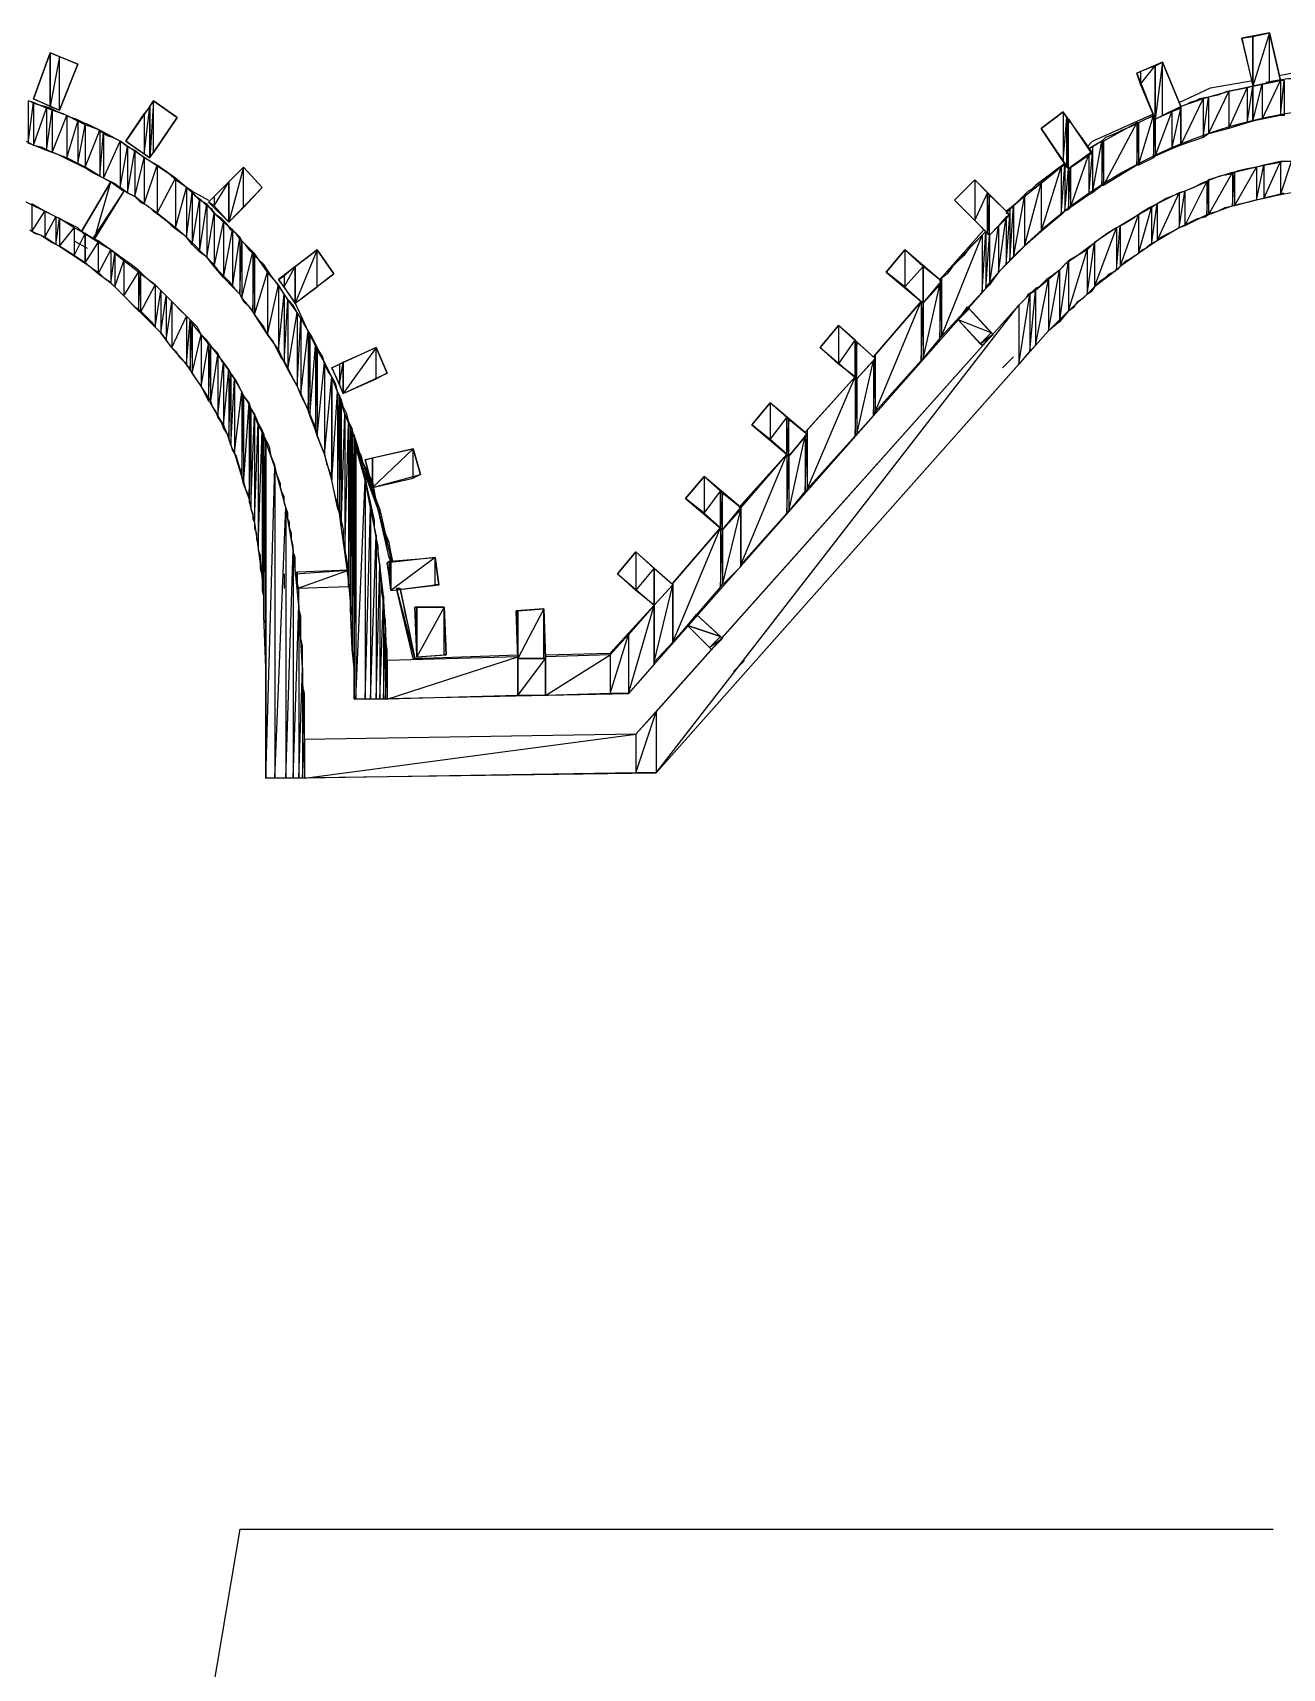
# Model space of a CAD drawing. Extents: x -3 to 1587, y 0 to 1122.
# Drawn here: x 701.8 to 810.4, y 907 to 1049.1 of the extents above; entities that cross this region are included whole.
import ezdxf

# ---------------------------------------------------------------- set-up
doc = ezdxf.new("R2010")
doc.units = 0
doc.layers.add('Page_1', color=7, linetype='CONTINUOUS')

msp = doc.modelspace()

# ---------------------------------------------------------------- linework, layer by layer
at = {"layer": 'Page_1', "color": 7}
for points in [[(809.28, 1049.1167), (806.88, 1048.6367), (807.84, 1044.4767), (810.24, 1044.9567)], [(705.76, 1046.3967), (703.36, 1047.3567), (701.92, 1043.3567), (704.16, 1042.3967)], [(800, 1046.5567), (797.76, 1045.5967), (799.36, 1041.5967), (801.6, 1042.7167)], [(714.4, 1041.7567), (712.32, 1043.1967), (709.92, 1039.6767), (712, 1038.2367)], [(791.36, 1042.2367), (789.44, 1040.7967), (791.84, 1037.2767), (793.92, 1038.7167)], [(721.76, 1035.6767), (720.16, 1037.4367), (717.12, 1034.3967), (718.88, 1032.6367)], [(783.68, 1036.3167), (781.92, 1034.5567), (784.96, 1031.5167), (786.72, 1033.2767)], [(728, 1028.1567), (726.56, 1030.2367), (723.2, 1027.6767), (724.64, 1025.5967)], [(777.6, 1030.2367), (776, 1028.3167), (779.2, 1025.5967), (780.8, 1027.5167)], [(771.84, 1023.6767), (770.24, 1021.7567), (773.44, 1019.0367), (775.04, 1020.7967)], [(732.64, 1019.5167), (731.68, 1021.7567), (727.84, 1019.9967), (728.8, 1017.7567)], [(765.92, 1016.9567), (764.32, 1015.0367), (767.52, 1012.3167), (769.12, 1014.2367)], [(735.52, 1010.7167), (734.88, 1012.9567), (730.72, 1011.9967), (731.36, 1009.5967)], [(760.16, 1010.5567), (758.56, 1008.6367), (761.76, 1005.9167), (763.36, 1007.8367)], [(754.24, 1003.9967), (752.64, 1002.0767), (755.84, 999.3567), (757.44, 1001.1167)], [(737.12, 1001.1167), (736.8, 1003.5167), (732.64, 1003.0367), (732.96, 1000.6367)], [(737.6, 999.1967), (735.04, 999.1967), (735.2, 994.8767), (737.76, 995.0367)], [(746.24, 999.0367), (743.84, 998.8767), (744, 994.7167), (746.4, 994.7167)]]:
    msp.add_lwpolyline(points, close=True, dxfattribs=at)
at = {"layer": 'Page_1', "color": 2}
for points in [[(806.88, 1048.6367), (807.84, 1048.7967), (807.84, 1044.6367)], [(807.84, 1044.4767), (809.28, 1044.7967), (809.28, 1049.1167)], [(807.84, 1044.4767), (807.84, 1048.7967), (809.28, 1049.1167)], [(807.84, 1048.7967), (807.84, 1044.6367), (807.84, 1044.4767)], [(807.84, 1044.6367), (807.84, 1048.7967), (807.84, 1048.7967)], [(809.28, 1044.7967), (809.28, 1049.1167), (810.24, 1044.9567)], [(701.92, 1043.3567), (703.36, 1047.3567), (703.36, 1042.7167)], [(703.36, 1042.7167), (703.36, 1047.3567), (704.16, 1047.0367)], [(703.36, 1042.7167), (704.16, 1042.3967), (704.16, 1047.0367)], [(704.16, 1042.3967), (704.16, 1047.0367), (705.76, 1046.3967)], [(799.36, 1041.5967), (800, 1041.9167), (800, 1046.5567)], [(799.36, 1041.5967), (799.36, 1046.2367), (800, 1046.5567)], [(800, 1041.9167), (800, 1046.5567), (801.6, 1042.7167)], [(797.76, 1045.5967), (798.08, 1045.7567), (798.08, 1044.6367)], [(798.08, 1045.7567), (798.08, 1044.6367), (799.36, 1046.2367)], [(798.08, 1044.6367), (799.36, 1046.2367), (799.36, 1041.5967)], [(808.64, 1044.6367), (808.64, 1041.5967), (810.24, 1044.9567)], [(808.64, 1041.5967), (810.24, 1044.9567), (810.24, 1041.9167)], [(810.24, 1044.9567), (810.24, 1041.9167), (810.56, 1044.9567)], [(810.24, 1041.9167), (810.56, 1044.9567), (810.56, 1041.9167)], [(803.52, 1043.3567), (803.52, 1039.9967), (804, 1043.5167)], [(803.52, 1039.9967), (804, 1043.5167), (804, 1040.3167)], [(804, 1043.5167), (804, 1040.3167), (805.76, 1043.9967)], [(804, 1040.3167), (805.76, 1043.9967), (805.76, 1040.7967)], [(805.76, 1043.9967), (805.76, 1040.7967), (807.36, 1044.3167)], [(805.76, 1040.7967), (807.36, 1044.3167), (807.36, 1041.2767)], [(807.36, 1044.3167), (807.36, 1041.2767), (807.84, 1044.4767)], [(807.36, 1041.2767), (807.84, 1044.4767), (807.84, 1041.4367)], [(807.84, 1044.4767), (807.84, 1041.4367), (808.64, 1044.6367)], [(807.84, 1041.4367), (808.64, 1044.6367), (808.64, 1041.5967)], [(807.84, 1044.4767), (807.84, 1041.4367)], [(807.84, 1041.4367), (807.84, 1044.4767), (807.84, 1044.4767)], [(701.44, 1043.1967), (701.44, 1039.5167), (701.92, 1043.0367)], [(701.44, 1039.5167), (701.92, 1043.0367), (701.92, 1039.3567)], [(701.92, 1043.0367), (701.92, 1039.3567), (703.04, 1042.5567)], [(701.92, 1039.3567), (703.04, 1042.5567), (703.04, 1038.8767)], [(703.04, 1042.5567), (703.04, 1038.8767), (703.52, 1042.3967)], [(703.04, 1038.8767), (703.52, 1042.3967), (703.52, 1038.7167)], [(703.52, 1042.3967), (703.52, 1038.7167), (704.8, 1041.9167)], [(709.92, 1039.6767), (711.52, 1042.0767), (711.52, 1038.5567)], [(711.52, 1042.0767), (711.52, 1038.5567), (712, 1042.7167)], [(711.52, 1038.5567), (712, 1042.7167), (712, 1038.2367)], [(712, 1038.2367), (712.32, 1038.7167), (712.32, 1043.1967)], [(712, 1038.2367), (712, 1042.7167), (712.32, 1043.1967)], [(712.32, 1038.7167), (712.32, 1043.1967), (714.4, 1041.7567)], [(789.44, 1040.7967), (791.36, 1042.2367), (791.36, 1037.9167)], [(791.36, 1042.2367), (791.36, 1037.9167), (791.68, 1041.7567)], [(799.36, 1041.5967), (799.36, 1038.3967), (800.8, 1042.2367)], [(799.36, 1038.3967), (800.8, 1042.2367), (800.8, 1039.0367)], [(800.8, 1042.2367), (800.8, 1039.0367), (801.6, 1042.5567)], [(800.8, 1039.0367), (801.6, 1042.5567), (801.6, 1039.3567)], [(801.6, 1042.7167), (801.6, 1042.7167), (801.6, 1039.3567), (801.6, 1042.7167), (801.6, 1039.3567), (801.6, 1042.5567), (801.6, 1042.7167), (801.6, 1039.3567), (803.52, 1043.3567)], [(801.6, 1039.3567), (803.52, 1043.3567), (803.52, 1039.9967)], [(801.6, 1042.7167), (801.6, 1042.7167)], [(703.52, 1038.7167), (704.8, 1041.9167), (704.8, 1038.2367)], [(704.8, 1041.9167), (704.8, 1038.2367), (705.76, 1041.4367)], [(704.8, 1038.2367), (705.76, 1041.4367), (705.76, 1037.7567)], [(705.76, 1041.4367), (705.76, 1037.7567), (706.4, 1041.1167)], [(705.76, 1037.7567), (706.4, 1041.1167), (706.4, 1037.4367)], [(706.4, 1041.1167), (706.4, 1037.4367), (707.68, 1040.6367)], [(706.4, 1037.4367), (707.68, 1040.6367), (707.68, 1036.6367)], [(707.68, 1040.6367), (707.68, 1036.6367), (708, 1040.4767)], [(791.36, 1037.9167), (791.68, 1041.7567), (791.68, 1037.4367)], [(791.68, 1037.4367), (791.68, 1041.7567), (791.84, 1041.5967)], [(791.68, 1037.4367), (791.84, 1037.2767), (791.84, 1041.5967)], [(791.84, 1037.2767), (791.84, 1041.5967), (793.76, 1038.7167)], [(794.88, 1039.6767), (794.88, 1035.8367), (797.76, 1041.2767)], [(794.88, 1035.8367), (797.76, 1041.2767), (797.76, 1037.5967)], [(797.76, 1041.2767), (797.76, 1037.5967), (797.92, 1041.2767)], [(797.76, 1037.5967), (797.92, 1041.2767), (797.92, 1037.5967)], [(797.92, 1041.2767), (797.92, 1037.5967), (799.2, 1041.9167)], [(797.92, 1037.5967), (799.2, 1041.9167), (799.2, 1038.2367)], [(799.2, 1041.9167), (799.2, 1038.2367), (799.36, 1041.5967)], [(799.2, 1038.2367), (799.36, 1041.5967), (799.36, 1038.3967)], [(707.68, 1036.6367), (708, 1040.4767), (708, 1036.4767)], [(708, 1040.4767), (708, 1036.4767), (709.44, 1039.6767)], [(708, 1036.4767), (709.44, 1039.6767), (709.44, 1035.6767)], [(709.44, 1039.6767), (709.44, 1035.6767), (710.08, 1039.1967)], [(709.44, 1035.6767), (710.08, 1039.1967), (710.08, 1035.1967)], [(710.08, 1039.1967), (710.08, 1035.1967), (710.72, 1038.8767)], [(793.6, 1039.0367), (793.92, 1039.1967), (793.92, 1038.7167)], [(793.92, 1039.1967), (793.92, 1035.1967), (794.72, 1039.6767)], [(793.92, 1035.1967), (794.72, 1039.6767), (794.72, 1035.8367)], [(794.72, 1039.6767), (794.72, 1035.8367), (794.88, 1039.6767)], [(794.72, 1035.8367), (794.88, 1039.6767), (794.88, 1035.8367)], [(710.08, 1035.1967), (710.72, 1038.8767), (710.72, 1034.8767)], [(710.72, 1038.8767), (710.72, 1034.8767), (711.52, 1038.2367)], [(710.72, 1034.8767), (711.52, 1038.2367), (711.52, 1034.2367)], [(711.52, 1038.2367), (711.52, 1034.2367), (712.64, 1037.5967)], [(792, 1037.4367), (792, 1033.9167), (793.6, 1038.5567)], [(792, 1033.9167), (793.6, 1038.5567), (793.6, 1035.0367)], [(793.6, 1038.5567), (793.6, 1035.0367), (793.92, 1038.7167)], [(793.6, 1035.0367), (793.92, 1038.7167), (793.92, 1035.1967)], [(808.8, 1037.5967), (808.8, 1034.7167), (810.24, 1037.9167)], [(808.8, 1034.7167), (810.24, 1037.9167), (810.24, 1035.0367)], [(810.24, 1037.9167), (810.24, 1035.0367), (811.2, 1037.9167)], [(810.24, 1035.0367), (811.2, 1037.9167), (811.2, 1035.1967)], [(711.52, 1034.2367), (712.64, 1037.5967), (712.64, 1033.4367)], [(712.64, 1037.5967), (712.64, 1033.4367), (714.24, 1036.4767)], [(712.64, 1033.4367), (714.24, 1036.4767), (714.24, 1032.1567)], [(714.24, 1036.4767), (714.24, 1032.1567), (715.2, 1035.6767)], [(718.88, 1032.6367), (720.16, 1033.9167), (720.16, 1037.4367)], [(718.88, 1032.6367), (718.88, 1036.1567), (720.16, 1037.4367)], [(720.16, 1033.9167), (720.16, 1037.4367), (721.76, 1035.6767)], [(789.44, 1035.9967), (789.44, 1031.8367), (791.2, 1037.4367)], [(789.44, 1031.8367), (791.2, 1037.4367), (791.2, 1033.2767)], [(791.2, 1037.4367), (791.2, 1033.2767), (791.52, 1037.5967)], [(791.2, 1033.2767), (791.52, 1037.5967), (791.52, 1033.5967)], [(791.52, 1037.5967), (791.52, 1033.5967), (791.84, 1037.2767)], [(791.52, 1033.5967), (791.84, 1037.2767), (791.84, 1033.7567)], [(791.84, 1037.2767), (791.84, 1033.7567), (792, 1037.4367)], [(791.84, 1033.7567), (792, 1037.4367), (792, 1033.9167)], [(804, 1036.3167), (804, 1033.2767), (806.08, 1036.9567)], [(804, 1033.2767), (806.08, 1036.9567), (806.08, 1034.0767)], [(806.08, 1036.9567), (806.08, 1034.0767), (806.24, 1036.9567)], [(806.08, 1034.0767), (806.24, 1036.9567), (806.24, 1034.0767)], [(806.24, 1036.9567), (806.24, 1034.0767), (808.16, 1037.4367)], [(806.24, 1034.0767), (808.16, 1037.4367), (808.16, 1034.5567)], [(808.16, 1037.4367), (808.16, 1034.5567), (808.8, 1037.5967)], [(808.16, 1034.5567), (808.8, 1037.5967), (808.8, 1034.7167)], [(706.08, 1031.8367), (707.2, 1031.1967), (708.64, 1036.1567)], [(707.2, 1031.1967), (708.64, 1036.1567), (709.76, 1035.3567)], [(709.12, 1035.8367), (709.12, 1035.8367), (709.76, 1035.3567), (709.12, 1035.8367), (709.76, 1035.3567), (708.64, 1036.1567)], [(709.76, 1035.3567), (709.76, 1035.3567), (709.76, 1035.3567), (709.12, 1035.8367), (709.12, 1035.8367)], [(714.24, 1032.1567), (715.2, 1035.6767), (715.2, 1031.3567)], [(715.2, 1035.6767), (715.2, 1031.3567), (715.68, 1035.1967)], [(715.2, 1031.3567), (715.68, 1035.1967), (715.68, 1030.7167)], [(715.68, 1035.1967), (715.68, 1030.7167), (716.32, 1034.5567)], [(717.6, 1034.8767), (717.6, 1034.0767), (718.88, 1036.1567)], [(717.6, 1034.0767), (718.88, 1036.1567), (718.88, 1032.6367)], [(781.92, 1034.5567), (783.68, 1036.3167), (783.68, 1032.7967)], [(783.68, 1036.3167), (783.68, 1032.7967), (784.8, 1035.1967)], [(783.68, 1032.7967), (784.8, 1035.1967), (784.8, 1031.6767)], [(784.8, 1031.6767), (784.8, 1035.1967), (784.96, 1035.0367)], [(784.8, 1031.6767), (784.96, 1031.5167), (784.96, 1035.0367)], [(784.96, 1031.5167), (784.96, 1035.0367), (786.72, 1033.2767)], [(788, 1034.8767), (788, 1030.5567), (789.44, 1035.9967)], [(788, 1030.5567), (789.44, 1035.9967), (789.44, 1031.8367)], [(799.52, 1034.2367), (799.52, 1031.0367), (801.44, 1035.1967)], [(799.52, 1031.0367), (801.44, 1035.1967), (801.44, 1032.1567)], [(801.44, 1035.1967), (801.44, 1032.1567), (801.92, 1035.3567)], [(801.44, 1032.1567), (801.92, 1035.3567), (801.92, 1032.3167)], [(801.92, 1035.3567), (801.92, 1032.3167), (803.84, 1036.1567)], [(801.92, 1032.3167), (803.84, 1036.1567), (803.84, 1033.2767)], [(803.84, 1036.1567), (803.84, 1033.2767), (804, 1036.3167)], [(803.84, 1033.2767), (804, 1036.3167), (804, 1033.2767)], [(701.76, 1034.2367), (701.76, 1031.8367), (702.88, 1033.5967)], [(701.76, 1031.8367), (702.88, 1033.5967), (702.88, 1031.3567)], [(702.88, 1033.5967), (702.88, 1031.3567), (703.84, 1033.1167)], [(715.68, 1030.7167), (716.32, 1034.5567), (716.32, 1030.0767)], [(716.32, 1034.5567), (716.32, 1030.0767), (716.96, 1034.2367)], [(716.32, 1030.0767), (716.96, 1034.2367), (716.96, 1029.5967)], [(716.96, 1034.2367), (716.96, 1029.5967), (717.6, 1033.4367)], [(717.12, 1034.3967), (717.6, 1034.8767), (717.6, 1034.0767)], [(786.4, 1033.4367), (786.72, 1033.7567), (786.72, 1033.2767)], [(786.72, 1033.7567), (786.72, 1029.2767), (787.04, 1034.0767)], [(786.72, 1029.2767), (787.04, 1034.0767), (787.04, 1029.5967)], [(787.04, 1034.0767), (787.04, 1029.5967), (788, 1034.8767)], [(787.04, 1029.5967), (788, 1034.8767), (788, 1030.5567)], [(797.92, 1033.2767), (797.92, 1029.9167), (799.04, 1033.9167)], [(797.92, 1029.9167), (799.04, 1033.9167), (799.04, 1030.7167)], [(799.04, 1033.9167), (799.04, 1030.7167), (799.52, 1034.2367)], [(799.04, 1030.7167), (799.52, 1034.2367), (799.52, 1031.0367)], [(702.88, 1031.3567), (703.84, 1033.1167), (703.84, 1030.7167)], [(703.84, 1033.1167), (703.84, 1030.7167), (704.16, 1032.9567)], [(703.84, 1030.7167), (704.16, 1032.9567), (704.16, 1030.5567)], [(704.16, 1032.9567), (704.16, 1030.5567), (705.44, 1032.1567)], [(704.16, 1030.5567), (705.44, 1032.1567), (705.44, 1029.7567)], [(705.44, 1032.1567), (705.44, 1029.7567), (706.4, 1031.6767)], [(716.96, 1029.5967), (717.6, 1033.4367), (717.6, 1028.7967)], [(717.6, 1033.4367), (717.6, 1028.7967), (718.4, 1032.6367)], [(717.6, 1028.7967), (718.4, 1032.6367), (718.4, 1027.8367)], [(718.4, 1032.6367), (718.4, 1027.8367), (719.2, 1031.9967)], [(784.96, 1031.5167), (784.96, 1027.1967), (785.76, 1032.3167)], [(784.96, 1027.1967), (785.76, 1032.3167), (785.76, 1028.3167)], [(785.76, 1032.3167), (785.76, 1028.3167), (786.4, 1033.1167)], [(785.76, 1028.3167), (786.4, 1033.1167), (786.4, 1028.9567)], [(786.4, 1033.1167), (786.4, 1028.9567), (786.72, 1033.2767)], [(786.4, 1028.9567), (786.72, 1033.2767), (786.72, 1029.2767)], [(794.08, 1030.8767), (794.08, 1027.0367), (796, 1032.1567)], [(794.08, 1027.0367), (796, 1032.1567), (796, 1028.4767)], [(796, 1032.1567), (796, 1028.4767), (796.32, 1032.3167)], [(796, 1028.4767), (796.32, 1032.3167), (796.32, 1028.7967)], [(796.32, 1032.3167), (796.32, 1028.7967), (797.92, 1033.2767)], [(796.32, 1028.7967), (797.92, 1033.2767), (797.92, 1029.9167)], [(705.44, 1029.7567), (706.4, 1031.6767), (706.4, 1029.1167)], [(706.08, 1031.8367), (706.56, 1031.5167), (706.56, 1031.5167)], [(706.4, 1031.6767), (706.4, 1029.1167)], [(706.4, 1029.1167), (706.4, 1031.6767), (706.4, 1031.6767)], [(706.4, 1031.6767), (706.4, 1029.1167), (707.52, 1030.8767)], [(706.4, 1029.1167), (707.52, 1030.8767), (707.52, 1028.1567)], [(706.56, 1031.5167), (706.56, 1031.5167), (707.2, 1031.1967), (706.56, 1031.5167), (707.2, 1031.1967), (707.04, 1031.1967)], [(707.2, 1031.1967), (707.04, 1031.1967), (707.04, 1031.1967)], [(707.2, 1031.1967), (707.04, 1031.1967), (707.04, 1031.1967)], [(707.04, 1031.1967), (707.04, 1031.1967), (707.2, 1031.1967)], [(707.52, 1030.8767), (707.52, 1028.1567), (708.64, 1030.2367)], [(718.4, 1027.8367), (719.2, 1031.9967), (719.2, 1027.0367)], [(719.2, 1031.9967), (719.2, 1027.0367), (719.84, 1031.3567)], [(719.2, 1027.0367), (719.84, 1031.3567), (719.84, 1026.3967)], [(719.84, 1031.3567), (719.84, 1026.3967), (720, 1031.0367)], [(719.84, 1026.3967), (720, 1031.0367), (720, 1026.0767)], [(720, 1031.0367), (720, 1026.0767), (720.96, 1030.0767)], [(780.8, 1027.8367), (780.8, 1022.7167), (784.32, 1031.5167)], [(780.8, 1022.7167), (784.32, 1031.5167), (784.32, 1026.5567)], [(784.32, 1031.5167), (784.32, 1026.5567), (784.64, 1031.8367)], [(784.32, 1026.5567), (784.64, 1031.8367), (784.64, 1026.8767)], [(784.64, 1031.8367), (784.64, 1026.8767), (784.96, 1031.5167)], [(784.64, 1026.8767), (784.96, 1031.5167), (784.96, 1027.1967)], [(793.44, 1030.2367), (793.44, 1026.3967), (794.08, 1030.8767)], [(793.44, 1026.3967), (794.08, 1030.8767), (794.08, 1027.0367)], [(707.52, 1028.1567), (708.64, 1030.2367), (708.64, 1027.3567)], [(708.64, 1030.2367), (708.64, 1027.3567), (708.96, 1029.9167)], [(708.64, 1027.3567), (708.96, 1029.9167), (708.96, 1027.0367)], [(708.96, 1029.9167), (708.96, 1027.0367), (709.76, 1029.2767)], [(708.96, 1027.0367), (709.76, 1029.2767), (709.76, 1026.2367)], [(709.76, 1029.2767), (709.76, 1026.2367), (711.04, 1028.3167)], [(720, 1026.0767), (720.96, 1030.0767), (720.96, 1024.9567)], [(720.96, 1030.0767), (720.96, 1024.9567), (721.12, 1029.9167)], [(720.96, 1024.9567), (721.12, 1029.9167), (721.12, 1024.6367)], [(721.12, 1029.9167), (721.12, 1024.6367), (722.24, 1028.3167)], [(724.64, 1025.5967), (726.56, 1027.0367), (726.56, 1030.2367)], [(724.64, 1025.5967), (724.64, 1028.7967), (726.56, 1030.2367)], [(726.56, 1027.0367), (726.56, 1030.2367), (728, 1028.1567)], [(776, 1028.3167), (777.6, 1030.2367), (777.6, 1027.0367)], [(777.6, 1030.2367), (777.6, 1027.0367), (779.2, 1028.7967)], [(791.04, 1028.4767), (791.04, 1023.9967), (791.84, 1029.2767)], [(791.04, 1023.9967), (791.84, 1029.2767), (791.84, 1024.9567)], [(791.84, 1029.2767), (791.84, 1024.9567), (793.44, 1030.2367)], [(791.84, 1024.9567), (793.44, 1030.2367), (793.44, 1026.3967)], [(709.76, 1026.2367), (711.04, 1028.3167), (711.04, 1024.9567)], [(711.04, 1028.3167), (711.04, 1024.9567), (711.2, 1028.1567)], [(711.04, 1024.9567), (711.2, 1028.1567), (711.2, 1024.7967)], [(711.2, 1028.1567), (711.2, 1024.7967), (712.48, 1027.1967)], [(721.12, 1024.6367), (722.24, 1028.3167), (722.24, 1022.8767)], [(722.24, 1028.3167), (722.24, 1022.8767), (723.2, 1027.1967)], [(723.2, 1027.6767), (723.68, 1027.9967), (723.68, 1027.0367)], [(723.68, 1027.9967), (723.68, 1027.0367), (724.64, 1028.7967)], [(723.68, 1027.0367), (724.64, 1028.7967), (724.64, 1025.5967)], [(777.6, 1027.0367), (779.2, 1028.7967), (779.2, 1025.5967)], [(779.2, 1028.7967), (779.2, 1025.5967), (780.8, 1027.5167)], [(779.2, 1025.5967), (779.2, 1028.7967), (779.2, 1028.7967)], [(779.2, 1028.7967), (779.2, 1028.7967), (779.2, 1025.5967)], [(780.64, 1027.5167), (780.8, 1027.8367), (780.8, 1027.5167)], [(790.08, 1027.6767), (790.08, 1023.1967), (791.04, 1028.4767)], [(790.08, 1023.1967), (791.04, 1028.4767), (791.04, 1023.9967)], [(711.2, 1024.7967), (712.48, 1027.1967), (712.48, 1023.5167)], [(712.48, 1027.1967), (712.48, 1023.5167), (712.96, 1026.7167)], [(712.48, 1023.5167), (712.96, 1026.7167), (712.96, 1023.0367)], [(712.96, 1026.7167), (712.96, 1023.0367), (713.44, 1026.2367)], [(722.24, 1022.8767), (723.2, 1027.1967), (723.2, 1021.5967)], [(723.2, 1027.1967), (723.2, 1021.5967), (723.68, 1026.3967)], [(723.2, 1021.5967), (723.68, 1026.3967), (723.68, 1020.4767)], [(723.68, 1026.3967), (723.68, 1020.4767), (724, 1025.9167)], [(779.2, 1025.5967), (779.2, 1020.7967), (780.64, 1027.1967)], [(779.2, 1020.7967), (780.64, 1027.1967), (780.64, 1022.5567)], [(780.64, 1027.1967), (780.64, 1022.5567), (780.8, 1027.5167)], [(780.64, 1022.5567), (780.8, 1027.5167), (780.8, 1022.7167)], [(787.52, 1025.4367), (787.52, 1020.3167), (788.48, 1026.3967)], [(787.52, 1020.3167), (788.48, 1026.3967), (788.48, 1021.4367)], [(788.48, 1026.3967), (788.48, 1021.4367), (788.96, 1026.7167)], [(788.48, 1021.4367), (788.96, 1026.7167), (788.96, 1021.9167)], [(788.96, 1026.7167), (788.96, 1021.9167), (790.08, 1027.6767)], [(788.96, 1021.9167), (790.08, 1027.6767), (790.08, 1023.1967)], [(712.96, 1023.0367), (713.44, 1026.2367), (713.44, 1022.3967)], [(713.44, 1026.2367), (713.44, 1022.3967), (713.92, 1025.7567)], [(713.44, 1022.3967), (713.92, 1025.7567), (713.92, 1021.7567)], [(713.92, 1025.7567), (713.92, 1021.7567), (715.2, 1024.4767)], [(723.68, 1020.4767), (724, 1025.9167), (724, 1019.8367)], [(724, 1025.9167), (724, 1019.8367), (724.8, 1024.7967)], [(756, 990.0767), (756, 984.7967), (787.52, 1025.4367)], [(756, 984.7967), (787.52, 1025.4367), (787.52, 1020.3167)], [(775.04, 1021.1167), (775.04, 1016.1567), (779.04, 1025.7567)], [(775.04, 1016.1567), (779.04, 1025.7567), (779.04, 1020.6367)], [(779.04, 1025.7567), (779.04, 1020.6367), (779.2, 1025.5967)], [(779.04, 1020.6367), (779.2, 1025.5967), (779.2, 1020.7967)], [(783.04, 1025.2767), (783.04, 1025.2767), (783.2, 1025.1167), (783.04, 1025.2767), (783.2, 1025.1167), (782.24, 1024.1567)], [(785.12, 1023.0367), (782.24, 1024.1567), (783.2, 1025.1167)], [(713.92, 1021.7567), (715.2, 1024.4767), (715.2, 1020.3167)], [(715.2, 1024.4767), (715.2, 1020.3167), (715.52, 1024.1567)], [(715.2, 1020.3167), (715.52, 1024.1567), (715.52, 1019.8367)], [(715.52, 1024.1567), (715.52, 1019.8367), (715.68, 1023.8367)], [(715.52, 1019.8367), (715.68, 1023.8367), (715.68, 1019.5167)], [(715.68, 1023.8367), (715.68, 1019.5167), (716.48, 1022.8767)], [(724, 1019.8367), (724.8, 1024.7967), (724.8, 1018.3967)], [(724.8, 1024.7967), (724.8, 1018.3967), (725.12, 1024.3167)], [(724.8, 1018.3967), (725.12, 1024.3167), (725.12, 1017.7567)], [(725.12, 1024.3167), (725.12, 1017.7567), (725.76, 1023.1967)], [(770.24, 1021.7567), (771.84, 1023.6767), (771.84, 1020.3167)], [(771.84, 1023.6767), (771.84, 1020.3167), (773.28, 1022.3967)], [(784.16, 1022.0767), (785.12, 1023.0367), (782.24, 1024.1567)], [(715.68, 1019.5167), (716.48, 1022.8767), (716.48, 1018.3967)], [(716.48, 1022.8767), (716.48, 1018.3967), (717.12, 1022.0767)], [(725.12, 1017.7567), (725.76, 1023.1967), (725.76, 1016.3167)], [(725.76, 1023.1967), (725.76, 1016.3167), (725.92, 1022.8767)], [(725.76, 1016.3167), (725.92, 1022.8767), (725.92, 1015.8367)], [(725.92, 1022.8767), (725.92, 1015.8367), (726.4, 1021.9167)], [(771.84, 1020.3167), (773.28, 1022.3967), (773.28, 1019.1967)], [(773.28, 1019.1967), (773.28, 1022.3967), (773.44, 1022.2367)], [(773.28, 1019.1967), (773.44, 1019.0367), (773.44, 1022.2367)], [(773.44, 1019.0367), (773.44, 1022.2367), (775.04, 1020.7967)], [(784.16, 1022.0767), (785.28, 1022.8767), (785.12, 1023.0367)], [(784.32, 1021.9167), (784.16, 1022.0767), (785.28, 1022.8767)], [(785.28, 1022.8767), (784.16, 1022.0767), (784.16, 1022.0767)], [(716.48, 1018.3967), (717.12, 1022.0767), (717.12, 1017.1167)], [(717.12, 1022.0767), (717.12, 1017.1167), (717.28, 1021.9167)], [(717.12, 1017.1167), (717.28, 1021.9167), (717.28, 1016.9567)], [(717.28, 1021.9167), (717.28, 1016.9567), (717.92, 1021.1167)], [(717.28, 1016.9567), (717.92, 1021.1167), (717.92, 1015.8367)], [(717.92, 1021.1167), (717.92, 1015.8367), (718.4, 1020.4767)], [(725.92, 1015.8367), (726.4, 1021.9167), (726.4, 1014.5567)], [(726.4, 1021.9167), (726.4, 1014.5567), (726.56, 1021.5967)], [(726.4, 1014.5567), (726.56, 1021.5967), (726.56, 1014.0767)], [(726.56, 1021.5967), (726.56, 1014.0767), (727.2, 1020.4767)], [(728.8, 1017.7567), (731.68, 1019.0367), (731.68, 1021.7567)], [(728.8, 1017.7567), (728.8, 1020.4767), (731.68, 1021.7567)], [(731.68, 1019.0367), (731.68, 1021.7567), (732.64, 1019.5167)], [(774.88, 1020.9567), (775.04, 1021.1167), (775.04, 1020.7967)], [(774.88, 1020.6367), (774.88, 1015.8367), (775.04, 1020.7967)], [(774.88, 1015.8367), (775.04, 1020.7967), (775.04, 1016.1567)], [(717.92, 1015.8367), (718.4, 1020.4767), (718.4, 1015.0367)], [(718.4, 1020.4767), (718.4, 1015.0367), (718.88, 1019.8367)], [(718.4, 1015.0367), (718.88, 1019.8367), (718.88, 1013.9167)], [(718.88, 1019.8367), (718.88, 1013.9167), (719.04, 1019.5167)], [(718.88, 1013.9167), (719.04, 1019.5167), (719.04, 1013.2767)], [(719.04, 1019.5167), (719.04, 1013.2767), (719.36, 1019.0367)], [(726.56, 1014.0767), (727.2, 1020.4767), (727.2, 1012.4767)], [(727.2, 1020.4767), (727.2, 1012.4767), (727.84, 1019.1967)], [(727.84, 1019.9967), (728.48, 1020.3167), (728.48, 1018.5567)], [(728.48, 1020.3167), (728.48, 1018.5567), (728.8, 1020.4767)], [(728.48, 1018.5567), (728.8, 1020.4767), (728.8, 1017.7567)], [(773.44, 1019.0367), (773.44, 1014.2367), (774.88, 1020.6367)], [(773.44, 1014.2367), (774.88, 1020.6367), (774.88, 1015.8367)], [(719.04, 1013.2767), (719.36, 1019.0367), (719.36, 1012.6367)], [(719.36, 1019.0367), (719.36, 1012.6367), (720, 1017.9167)], [(719.36, 1012.6367), (720, 1017.9167), (720, 1010.5567)], [(720, 1017.9167), (720, 1010.5567), (720.16, 1017.5967)], [(727.2, 1012.4767), (727.84, 1019.1967), (727.84, 1010.2367)], [(727.84, 1019.1967), (727.84, 1010.2367)], [(727.84, 1010.2367), (727.84, 1019.1967), (727.84, 1019.1967)], [(727.84, 1019.1967), (727.84, 1010.2367), (728.32, 1017.9167)], [(727.84, 1010.2367), (728.32, 1017.9167), (728.32, 1007.8367)], [(728.32, 1017.9167), (728.32, 1007.8367), (728.48, 1017.5967)], [(769.12, 1014.5567), (769.12, 1009.4367), (773.28, 1019.1967)], [(769.12, 1009.4367), (773.28, 1019.1967), (773.28, 1014.0767)], [(773.28, 1019.1967), (773.28, 1014.0767), (773.44, 1019.0367)], [(773.28, 1014.0767), (773.44, 1019.0367), (773.44, 1014.2367)], [(720, 1010.5567), (720.16, 1017.5967), (720.16, 1009.9167)], [(720.16, 1017.5967), (720.16, 1009.9167), (720.64, 1016.9567)], [(720.16, 1009.9167), (720.64, 1016.9567), (720.64, 1008.6367)], [(720.64, 1016.9567), (720.64, 1008.6367), (720.8, 1016.4767)], [(720.64, 1008.6367), (720.8, 1016.4767), (720.8, 1007.8367)], [(720.8, 1016.4767), (720.8, 1007.8367), (721.12, 1015.9967)], [(728.32, 1007.8367), (728.48, 1017.5967), (728.48, 1007.3567)], [(728.48, 1017.5967), (728.48, 1007.3567), (728.64, 1016.9567)], [(728.48, 1007.3567), (728.64, 1016.9567), (728.64, 1006.2367)], [(728.64, 1016.9567), (728.64, 1006.2367), (728.96, 1015.9967)], [(764.32, 1015.0367), (765.92, 1016.9567), (765.92, 1013.7567)], [(765.92, 1016.9567), (765.92, 1013.7567), (767.36, 1015.6767)], [(720.8, 1007.8367), (721.12, 1015.9967), (721.12, 1006.7167)], [(721.12, 1015.9967), (721.12, 1006.7167), (721.44, 1015.1967)], [(721.12, 1006.7167), (721.44, 1015.1967), (721.44, 1004.4767)], [(721.44, 1015.1967), (721.44, 1004.4767), (721.76, 1014.5567)], [(728.64, 1006.2367), (728.96, 1015.9967), (728.96, 1003.9967)], [(728.96, 1015.9967), (728.96, 1003.9967), (729.28, 1015.1967)], [(728.96, 1003.9967), (729.28, 1015.1967), (729.28, 1001.5967)], [(729.28, 1015.1967), (729.28, 1001.5967), (729.44, 1014.8767)], [(765.92, 1013.7567), (767.36, 1015.6767), (767.36, 1012.4767)], [(767.36, 1012.4767), (767.36, 1015.6767), (767.52, 1015.5167)], [(767.36, 1012.4767), (767.52, 1012.3167), (767.52, 1015.5167)], [(767.52, 1012.3167), (767.52, 1015.5167), (769.12, 1014.2367)], [(721.44, 1004.4767), (721.76, 1014.5567), (721.76, 1001.9167)], [(721.76, 1014.5567), (721.76, 1001.9167), (721.92, 1014.2367)], [(721.76, 1001.9167), (721.92, 1014.2367), (721.92, 999.9967)], [(721.92, 1014.2367), (721.92, 999.9967), (721.92, 1013.9167)], [(721.92, 999.9967), (721.92, 1013.9167), (721.92, 998.3967)], [(721.92, 1013.9167), (721.92, 998.3967), (722.08, 1013.5967)], [(729.28, 1001.5967), (729.44, 1014.8767), (729.44, 999.6767)], [(729.44, 1014.8767), (729.44, 999.6767), (729.44, 1014.7167)], [(729.44, 999.6767), (729.44, 1014.7167), (729.44, 999.0367)], [(729.44, 1014.7167), (729.44, 999.0367), (729.6, 1014.2367)], [(729.44, 999.0367), (729.6, 1014.2367), (729.6, 995.5167)], [(729.6, 1014.2367), (729.6, 995.5167), (729.76, 1014.0767)], [(729.6, 995.5167), (729.76, 1014.0767), (729.76, 993.9167)], [(729.76, 1014.0767), (729.76, 993.9167), (729.76, 1013.9167)], [(729.76, 993.9167), (729.76, 1013.9167), (729.76, 991.1967)], [(729.76, 1013.9167), (729.76, 991.1967), (729.92, 1013.1167)], [(767.52, 1012.3167), (767.52, 1007.5167), (768.96, 1014.0767)], [(767.52, 1007.5167), (768.96, 1014.0767), (768.96, 1009.2767)], [(768.96, 1014.3967), (769.12, 1014.5567), (769.12, 1014.2367)], [(768.96, 1014.0767), (768.96, 1009.2767), (769.12, 1014.2367)], [(768.96, 1009.2767), (769.12, 1014.2367), (769.12, 1009.4367)], [(721.92, 998.3967), (722.08, 1013.5967), (722.08, 993.9167)], [(722.08, 1013.5967), (722.08, 993.9167), (722.08, 990.0767)], [(722.08, 993.9167), (722.08, 1013.5967), (722.08, 1013.5967)], [(722.08, 1013.5967), (722.08, 984.3167), (722.88, 1011.3567)], [(729.76, 991.1967), (729.92, 1013.1167), (729.92, 991.1967)], [(729.92, 1013.1167), (729.92, 991.1967), (730.72, 1010.2367)], [(731.36, 1009.5967), (734.88, 1010.3967), (734.88, 1012.9567)], [(731.36, 1009.5967), (731.36, 1012.1567), (734.88, 1012.9567)], [(734.88, 1010.3967), (734.88, 1012.9567), (735.52, 1010.7167)], [(763.36, 1007.9967), (763.36, 1002.8767), (767.36, 1012.4767)], [(763.36, 1002.8767), (767.36, 1012.4767), (767.36, 1007.3567)], [(767.36, 1012.4767), (767.36, 1007.3567), (767.52, 1012.3167)], [(767.36, 1007.3567), (767.52, 1012.3167), (767.52, 1007.5167)], [(722.08, 984.3167), (722.88, 1011.3567), (722.88, 984.3167)], [(722.88, 1011.3567), (722.88, 984.3167), (723.84, 1007.8367)], [(730.72, 1011.9967), (731.36, 1012.1567), (731.36, 1009.5967)], [(729.92, 991.1967), (730.72, 1010.2367), (730.72, 991.1967)], [(730.72, 1010.2367), (730.72, 991.1967), (731.2, 1007.8367)], [(758.56, 1008.6367), (760.16, 1010.5567), (760.16, 1007.3567)], [(760.16, 1010.5567), (760.16, 1007.3567), (761.6, 1009.2767)], [(760.16, 1007.3567), (761.6, 1009.2767), (761.6, 1006.0767)], [(761.6, 1006.0767), (761.6, 1009.2767), (761.76, 1009.1167)], [(761.6, 1006.0767), (761.76, 1005.9167), (761.76, 1009.1167)], [(761.76, 1005.9167), (761.76, 1009.1167), (763.36, 1007.8367)], [(763.36, 1007.8367), (763.36, 1007.9967), (763.36, 1007.9967)], [(722.88, 984.3167), (723.84, 1007.8367), (723.84, 984.3167)], [(723.84, 1007.8367), (723.84, 984.3167), (724.48, 1004.1567)], [(730.72, 991.1967), (731.2, 1007.8367), (731.2, 991.1967)], [(731.2, 1007.8367), (731.2, 991.1967), (731.68, 1005.4367)], [(761.76, 1005.9167), (761.76, 1001.1167), (763.36, 1007.6767)], [(761.76, 1001.1167), (763.36, 1007.6767), (763.36, 1002.7167)], [(763.36, 1007.6767), (763.36, 1002.7167), (763.36, 1007.8367)], [(763.36, 1002.7167), (763.36, 1007.8367), (763.36, 1002.8767)], [(731.2, 991.1967), (731.68, 1005.4367), (731.68, 991.1967)], [(731.68, 1005.4367), (731.68, 991.1967), (732, 1002.8767)], [(757.44, 1001.2767), (757.44, 996.1567), (761.6, 1006.0767)], [(757.44, 996.1567), (761.6, 1006.0767), (761.6, 1000.9567)], [(761.6, 1006.0767), (761.6, 1000.9567), (761.76, 1005.9167)], [(761.6, 1000.9567), (761.76, 1005.9167), (761.76, 1001.1167)], [(723.84, 984.3167), (724.48, 1004.1567), (724.48, 984.3167)], [(724.48, 1004.1567), (724.48, 984.3167), (724.96, 999.3567)], [(752.64, 1002.0767), (754.24, 1003.9967), (754.24, 1000.6367)], [(754.24, 1003.9967), (754.24, 1000.6367), (755.84, 1002.5567)], [(724.64, 1002.0767), (724.8, 1002.2367), (724.8, 1001.5967)], [(724.8, 1002.2367), (724.8, 1000.7967), (729.28, 1002.3967)], [(724.8, 1000.7967), (729.28, 1002.3967), (729.28, 1000.9567)], [(724.8, 1002.2367), (724.8, 1001.5967), (724.8, 1000.7967)], [(724.8, 1001.5967), (724.8, 1002.2367), (724.8, 1002.2367)], [(729.28, 1000.9567), (729.28, 1000.9567), (729.28, 1000.9567), (729.28, 1002.3967), (729.28, 1002.3967)], [(731.68, 991.1967), (732, 1002.8767), (732, 991.1967)], [(732, 1002.8767), (732, 991.1967), (732.32, 1000.1567)], [(732.64, 1003.0367), (732.8, 1003.1967), (732.8, 1001.9167)], [(732.8, 1003.1967), (732.8, 1001.9167), (732.96, 1003.1967)], [(732.8, 1001.9167), (732.96, 1003.1967), (732.96, 1000.6367)], [(732.96, 1000.6367), (736.8, 1001.1167), (736.8, 1003.5167)], [(732.96, 1000.6367), (732.96, 1003.1967), (736.8, 1003.5167)], [(736.8, 1001.1167), (736.8, 1003.5167), (737.12, 1001.1167)], [(754.24, 1000.6367), (755.84, 1002.5567), (755.84, 999.3567)], [(755.84, 1002.5567), (755.84, 999.3567), (757.44, 1001.1167)], [(755.84, 999.3567), (755.84, 1002.5567), (755.84, 1002.5567)], [(755.84, 1002.5567), (755.84, 1002.5567), (755.84, 999.3567)], [(755.84, 999.3567), (755.84, 994.3967), (757.44, 1001.1167)], [(755.84, 994.3967), (757.44, 1001.1167), (757.44, 996.1567)], [(757.44, 1001.2767), (757.44, 1001.1167), (757.44, 1001.1167)], [(757.44, 1001.1167), (757.44, 996.1567)], [(757.44, 996.1567), (757.44, 1001.1167), (757.44, 1001.1167)], [(732, 991.1967), (732.32, 1000.1567), (732.32, 991.1967)], [(732.32, 1000.1567), (732.32, 991.1967), (732.48, 997.4367)], [(724.48, 984.3167), (724.96, 999.3567), (724.96, 984.3167)], [(724.96, 999.3567), (724.96, 984.3167), (725.28, 993.9167)], [(735.04, 999.1967), (735.2, 999.1967), (735.2, 995.0367)], [(735.2, 999.1967), (735.2, 995.0367), (735.2, 994.8767)], [(735.2, 995.0367), (735.2, 999.1967), (735.2, 999.1967)], [(735.2, 994.8767), (737.6, 995.0367), (737.6, 999.1967)], [(735.2, 994.8767), (735.2, 999.1967), (737.6, 999.1967)], [(737.6, 995.0367), (737.6, 999.1967), (737.76, 995.0367)], [(743.84, 998.8767), (744, 998.8767), (744, 994.7167)], [(744, 994.7167), (744, 998.8767), (744, 998.8767), (744, 994.7167), (746.24, 994.7167), (746.24, 999.0367)], [(744, 994.7167), (744, 998.8767), (746.24, 999.0367)], [(744, 998.8767), (744, 994.7167)], [(746.24, 994.7167), (746.24, 999.0367), (746.4, 994.7167)], [(753.6, 996.7967), (753.6, 991.6767), (755.84, 999.3567)], [(753.6, 991.6767), (755.84, 999.3567), (755.84, 994.2367)], [(755.84, 999.3567), (755.84, 994.2367), (755.84, 994.3967)], [(755.84, 994.2367), (755.84, 999.3567), (755.84, 999.3567)], [(758.72, 997.5967), (758.72, 997.5967), (759.52, 998.5567), (758.72, 997.5967), (759.52, 998.5567), (761.6, 996.6367)], [(732.32, 991.1967), (732.48, 997.4367), (732.48, 991.1967)], [(732.48, 997.4367), (732.48, 991.1967), (732.64, 994.5567)], [(752, 995.0367), (752, 991.6767), (753.6, 996.7967)], [(752, 991.6767), (753.6, 996.7967), (753.6, 991.6767)], [(761.6, 996.6367), (760.64, 995.6767), (758.72, 997.5967)], [(761.76, 996.4767), (760.64, 995.6767), (761.6, 996.6367)], [(760.8, 995.5167), (761.76, 996.4767), (761.76, 996.4767), (760.8, 995.5167), (761.76, 996.4767), (760.64, 995.6767)], [(724.96, 984.3167), (725.28, 993.9167), (725.28, 984.3167)], [(725.28, 993.9167), (725.28, 984.3167), (725.44, 987.6767)], [(732.48, 991.1967), (732.64, 994.5567), (732.64, 991.1967)], [(732.64, 994.5567), (732.64, 991.1967), (744, 994.8767)], [(732.64, 991.1967), (744, 994.8767), (744, 991.5167)], [(744, 994.7167), (744, 994.7167), (744, 991.5167), (744, 994.7167), (744, 991.5167), (744, 994.8767)], [(744, 994.7167), (744, 991.5167), (746.4, 994.7167)], [(744, 991.5167), (746.4, 994.7167), (746.4, 991.5167)], [(746.4, 994.8767), (746.4, 991.5167), (752, 995.0367)], [(746.4, 991.5167), (752, 995.0367), (752, 991.6767)], [(746.4, 994.8767), (746.4, 994.7167), (746.4, 994.7167)], [(746.4, 994.7167), (746.4, 991.5167)], [(746.4, 991.5167), (746.4, 994.7167), (746.4, 994.7167)], [(722.08, 990.0767), (722.08, 990.0767), (722.08, 984.3167), (722.08, 990.0767), (722.08, 984.3167), (722.08, 989.1167)], [(754.24, 988.1567), (754.24, 984.7967), (756, 990.0767)], [(754.24, 984.7967), (756, 990.0767), (756, 984.7967)], [(722.08, 984.3167), (722.08, 989.1167), (722.08, 989.1167)], [(725.44, 987.6767), (725.44, 984.3167), (754.24, 988.1567)], [(725.44, 984.3167), (754.24, 988.1567), (754.24, 984.7967)], [(725.28, 984.3167), (725.44, 987.6767), (725.44, 984.3167)]]:
    msp.add_lwpolyline(points, close=True, dxfattribs=at)
at = {"layer": 'Page_1', "color": 7}
for points in [[(810.24, 1045.4367), (815.68, 1046.3967), (816.64, 1046.3967)], [(801.44, 1043.0367), (804.16, 1044.3167), (807.84, 1044.9567)], [(816.64, 1045.5967), (815.68, 1045.5967), (814.72, 1045.4367), (813.76, 1045.4367), (812.8, 1045.2767), (811.84, 1045.1167), (810.88, 1045.1167), (809.92, 1044.9567), (808.96, 1044.7967)], [(807.84, 1044.4767), (807.2, 1044.3167), (806.4, 1044.1567), (805.6, 1043.9967), (804.8, 1043.6767), (804, 1043.5167), (803.2, 1043.3567), (802.88, 1043.1967), (802.4, 1043.0367), (802.08, 1042.8767), (801.6, 1042.7167)], [(744, 994.8767), (732.64, 994.5567), (732.64, 995.5167), (732.48, 996.3167), (732.48, 997.2767), (732.48, 998.0767), (732.32, 998.8767), (732.32, 999.6767), (732.16, 1000.4767), (732.16, 1001.2767), (732, 1002.0767), (732, 1002.8767), (731.84, 1003.6767), (731.84, 1004.4767), (731.68, 1005.2767), (731.52, 1006.0767), (731.52, 1006.7167), (731.36, 1007.5167), (731.2, 1008.3167), (731.04, 1008.9567), (730.88, 1009.7567), (730.72, 1010.5567), (730.56, 1011.1967), (730.4, 1011.8367), (730.08, 1012.6367), (729.92, 1013.2767), (729.76, 1013.9167), (729.6, 1014.7167), (729.28, 1015.3567), (729.12, 1015.9967), (728.8, 1016.6367), (728.64, 1017.2767), (728.32, 1017.9167), (728.16, 1018.5567), (727.84, 1019.1967), (727.52, 1019.6767), (727.2, 1020.3167), (727.04, 1020.9567), (726.72, 1021.4367), (726.4, 1022.0767), (726.08, 1022.7167), (725.76, 1023.1967), (725.44, 1023.8367), (725.12, 1024.3167), (724.8, 1024.7967), (724.48, 1025.4367), (724, 1025.9167), (723.68, 1026.3967), (723.36, 1026.8767), (723.04, 1027.3567), (722.56, 1027.9967), (722.24, 1028.4767), (721.92, 1028.9567), (721.44, 1029.4367), (721.12, 1029.7567), (720.64, 1030.2367), (720.32, 1030.7167), (719.84, 1031.1967), (719.52, 1031.6767), (719.04, 1031.9967), (718.72, 1032.4767), (718.24, 1032.9567), (717.76, 1033.2767), (717.44, 1033.7567), (716.96, 1034.0767), (716.48, 1034.5567), (716, 1034.8767), (715.68, 1035.3567), (715.2, 1035.6767), (714.72, 1035.9967), (714.24, 1036.3167), (713.76, 1036.7967), (713.28, 1037.1167), (712.8, 1037.4367), (712.32, 1037.7567), (711.84, 1038.0767), (711.36, 1038.3967), (710.88, 1038.7167), (710.4, 1039.0367), (709.92, 1039.3567), (709.44, 1039.6767), (708.8, 1039.9967), (708.32, 1040.1567), (707.84, 1040.4767), (707.36, 1040.7967), (706.72, 1041.1167), (706.24, 1041.2767), (705.6, 1041.5967), (705.12, 1041.7567), (704.48, 1042.0767), (704, 1042.2367), (703.36, 1042.5567), (702.88, 1042.7167), (702.24, 1042.8767), (701.76, 1043.0367)], [(793.44, 1039.1967), (793.92, 1039.6767), (799.2, 1042.0767)], [(799.36, 1041.9167), (798.56, 1041.5967), (797.92, 1041.2767), (797.28, 1040.9567), (796.48, 1040.6367), (795.84, 1040.3167), (795.04, 1039.9967), (794.72, 1039.6767), (794.4, 1039.5167), (793.6, 1039.0367)], [(701.28, 1039.6767), (701.92, 1039.3567), (702.56, 1039.1967), (703.2, 1038.8767), (704, 1038.5567), (704.64, 1038.2367), (705.28, 1037.9167), (705.92, 1037.5967), (706.56, 1037.2767), (707.04, 1036.9567), (707.68, 1036.6367), (708.32, 1036.3167), (708.96, 1035.9967), (709.44, 1035.6767), (710.08, 1035.1967), (710.72, 1034.8767), (711.2, 1034.3967), (711.84, 1034.0767), (712.32, 1033.5967), (712.8, 1033.2767), (713.44, 1032.7967), (713.92, 1032.3167), (714.4, 1031.9967), (715.04, 1031.5167), (715.52, 1031.0367), (716, 1030.5567), (716.48, 1030.0767), (716.96, 1029.5967), (717.44, 1029.1167), (717.92, 1028.4767), (718.4, 1027.9967), (718.88, 1027.5167), (719.36, 1026.8767), (719.84, 1026.3967), (720.16, 1025.7567), (720.64, 1025.2767), (721.12, 1024.6367), (721.44, 1024.1567), (721.92, 1023.5167), (722.24, 1022.8767), (722.72, 1022.2367), (723.04, 1021.5967), (723.36, 1020.9567), (723.84, 1020.3167), (724.16, 1019.6767), (724.48, 1019.0367), (724.8, 1018.3967), (725.12, 1017.5967), (725.44, 1016.9567), (725.76, 1016.3167), (726.08, 1015.5167), (726.4, 1014.7167), (726.56, 1014.0767), (726.88, 1013.2767), (727.2, 1012.4767), (727.36, 1011.6767), (727.68, 1010.8767), (727.84, 1010.0767), (728, 1009.2767), (728.16, 1008.4767), (728.48, 1007.6767), (728.64, 1006.7167), (728.8, 1005.9167), (728.8, 1004.9567), (728.96, 1004.1567), (729.12, 1003.1967), (729.28, 1002.2367), (729.28, 1001.2767), (729.44, 1000.3167), (729.44, 999.3567), (729.6, 998.3967), (729.6, 997.4367), (729.6, 996.4767), (729.6, 995.3567), (729.76, 994.3967), (729.76, 993.2767), (729.76, 992.3167), (729.76, 991.1967), (753.6, 991.6767), (784.64, 1026.8767)], [(810.56, 1037.9167), (809.76, 1037.7567), (808.96, 1037.5967), (808.16, 1037.4367), (807.36, 1037.2767), (806.56, 1037.1167), (805.76, 1036.7967), (804.96, 1036.6367), (804.16, 1036.3167), (803.36, 1035.9967), (802.72, 1035.6767), (801.92, 1035.3567), (801.12, 1035.0367), (800.32, 1034.7167), (799.52, 1034.2367), (798.88, 1033.9167), (798.08, 1033.4367), (797.44, 1032.9567), (796.64, 1032.4767), (796, 1032.1567), (795.2, 1031.6767), (794.56, 1031.1967), (793.92, 1030.7167), (793.28, 1030.2367), (792.64, 1029.7567), (792.16, 1029.4367), (791.52, 1028.9567), (791.04, 1028.4767), (790.4, 1027.9967), (789.92, 1027.6767), (789.76, 1027.5167), (789.44, 1027.1967), (789.28, 1027.0367), (788.96, 1026.8767), (788.8, 1026.7167), (788.64, 1026.5567), (788.32, 1026.3967), (788.16, 1026.0767), (788, 1025.9167), (787.84, 1025.7567), (787.68, 1025.5967), (787.52, 1025.4367), (754.24, 988.1567), (725.44, 987.6767), (725.44, 988.4767), (725.44, 989.2767), (725.44, 990.0767), (725.44, 990.8767), (725.44, 991.6767), (725.28, 992.3167), (725.28, 993.1167), (725.28, 993.7567), (725.28, 994.5567), (725.28, 995.1967), (725.28, 995.8367), (725.12, 996.4767), (725.12, 997.1167), (725.12, 997.7567), (725.12, 998.3967), (724.96, 999.0367), (724.96, 999.6767), (724.96, 1000.1567), (724.96, 1000.7967), (724.8, 1001.2767), (724.8, 1001.9167), (724.64, 1002.3967), (724.64, 1003.0367), (724.64, 1003.5167), (724.48, 1003.9967), (724.48, 1004.4767), (724.32, 1005.1167), (724.32, 1005.5967), (724.16, 1006.0767), (724.16, 1006.5567), (724, 1006.8767), (724, 1007.3567), (723.84, 1007.8367), (723.68, 1008.3167), (723.68, 1008.7967), (723.52, 1009.1167), (723.36, 1009.5967), (723.36, 1009.9167), (723.04, 1010.7167), (722.88, 1011.5167), (722.56, 1012.3167), (722.4, 1013.1167), (722.08, 1013.7567), (721.76, 1014.3967), (721.44, 1015.0367), (721.12, 1015.8367), (720.8, 1016.4767), (720.48, 1017.1167), (720.16, 1017.5967), (719.84, 1018.2367), (719.52, 1018.8767), (719.04, 1019.5167), (718.72, 1019.9967), (718.24, 1020.6367), (717.92, 1021.2767), (717.44, 1021.7567), (716.96, 1022.3967), (716.48, 1022.8767), (716.16, 1023.5167), (715.68, 1023.9967), (715.2, 1024.4767), (714.72, 1024.9567), (714.08, 1025.5967), (713.6, 1026.0767), (713.12, 1026.5567), (712.64, 1027.0367), (712, 1027.5167), (711.52, 1027.9967), (711.04, 1028.4767), (710.4, 1028.9567), (709.92, 1029.2767), (709.28, 1029.7567), (708.64, 1030.2367), (708.16, 1030.5567), (707.52, 1031.0367), (706.88, 1031.3567), (706.24, 1031.6767), (705.76, 1032.1567), (705.12, 1032.4767), (704.48, 1032.7967), (703.84, 1033.1167), (703.2, 1033.4367), (702.56, 1033.7567), (701.92, 1034.0767), (701.28, 1034.3967)], [(791.52, 1037.7567), (790.88, 1037.2767), (790.24, 1036.7967), (789.6, 1036.3167), (788.96, 1035.8367), (788.64, 1035.5167), (788.32, 1035.3567), (788, 1035.0367), (787.68, 1034.7167), (787.36, 1034.3967), (787.04, 1034.0767), (786.72, 1033.7567), (786.4, 1033.4367)], [(786.4, 1033.5967), (791.52, 1037.7567)], [(701.6, 1031.9967), (702.08, 1031.6767), (702.56, 1031.5167), (703.04, 1031.1967), (703.52, 1030.8767), (704.16, 1030.5567), (704.64, 1030.2367), (705.12, 1029.9167), (705.6, 1029.5967), (706.08, 1029.2767), (706.56, 1028.9567), (707.04, 1028.6367), (707.52, 1028.3167), (708, 1027.8367), (708.48, 1027.5167), (708.96, 1027.0367), (709.28, 1026.7167), (709.76, 1026.2367), (710.24, 1025.7567), (710.72, 1025.2767), (711.2, 1024.9567), (711.68, 1024.4767), (712.16, 1023.9967), (712.48, 1023.5167), (712.96, 1023.0367), (713.44, 1022.3967), (713.76, 1021.9167), (714.24, 1021.4367), (714.56, 1020.9567), (715.04, 1020.4767), (715.36, 1019.9967), (715.68, 1019.5167), (716, 1019.0367), (716.32, 1018.5567), (716.64, 1018.0767), (716.96, 1017.5967), (717.28, 1017.1167), (717.44, 1016.6367), (717.76, 1016.1567), (717.92, 1015.6767), (718.24, 1015.1967), (718.4, 1014.7167), (718.72, 1014.2367), (718.88, 1013.7567), (719.04, 1013.2767), (719.2, 1012.7967), (719.52, 1012.3167), (719.68, 1011.6767), (719.84, 1011.1967), (720, 1010.5567), (720.16, 1010.0767), (720.32, 1009.4367), (720.48, 1009.1167), (720.64, 1008.7967), (720.64, 1008.3167), (720.8, 1007.9967), (720.8, 1007.6767), (720.96, 1007.3567), (720.96, 1006.8767), (721.12, 1006.5567), (721.12, 1006.0767), (721.28, 1005.5967), (721.28, 1005.1167), (721.44, 1004.6367), (721.44, 1004.1567), (721.6, 1003.6767), (721.6, 1003.0367), (721.6, 1002.5567), (721.76, 1001.9167), (721.76, 1001.2767), (721.76, 1000.6367), (721.92, 999.9967), (721.92, 999.6767), (721.92, 999.1967), (721.92, 998.8767), (721.92, 998.5567), (721.92, 998.0767), (722.08, 997.7567), (722.08, 997.2767), (722.08, 996.9567), (722.08, 996.4767), (722.08, 996.1567), (722.08, 995.6767), (722.08, 995.1967), (722.08, 994.7167), (722.08, 994.2367), (722.08, 993.7567), (722.08, 993.2767), (722.08, 992.7967), (722.08, 992.3167), (722.08, 991.8367), (722.08, 991.3567), (722.08, 990.8767), (722.08, 990.2367), (722.08, 989.7567), (722.08, 989.1167), (722.08, 988.6367), (722.08, 987.9967), (722.08, 987.5167), (722.08, 986.8767), (722.08, 986.2367), (722.08, 985.5967), (722.08, 984.9567), (722.08, 984.3167), (756, 984.7967), (790.08, 1023.1967), (790.56, 1023.6767), (791.04, 1024.1567), (791.36, 1024.4767), (791.84, 1024.9567), (792.32, 1025.2767), (792.64, 1025.7567), (793.12, 1026.0767), (793.44, 1026.3967), (793.92, 1026.7167), (794.24, 1027.1967), (794.56, 1027.5167), (795.04, 1027.8367), (795.36, 1028.1567), (795.68, 1028.3167), (796.16, 1028.6367), (796.48, 1028.9567), (796.8, 1029.2767), (797.12, 1029.4367), (797.6, 1029.7567), (797.92, 1029.9167), (798.24, 1030.2367), (798.56, 1030.3967), (798.88, 1030.7167), (799.2, 1030.8767), (799.52, 1031.0367), (799.84, 1031.3567), (800.48, 1031.6767), (801.12, 1031.9967), (801.76, 1032.3167), (802.4, 1032.6367), (803.04, 1032.9567), (803.68, 1033.1167), (804.16, 1033.4367), (804.8, 1033.5967), (805.44, 1033.9167), (806.08, 1034.0767), (806.72, 1034.2367), (807.36, 1034.3967), (808, 1034.5567), (808.64, 1034.7167), (809.28, 1034.8767), (809.92, 1035.0367), (810.56, 1035.1967)], [(706.08, 1031.8367), (708.64, 1036.1567)], [(709.76, 1035.3567), (707.04, 1031.1967)], [(715.36, 1035.5167), (717.12, 1034.5567)], [(705.44, 1031.0367), (706.56, 1030.3967)], [(780.64, 1027.6767), (784.48, 1031.9967)], [(784.64, 1031.8367), (784.16, 1031.3567), (783.68, 1030.8767), (783.2, 1030.3967), (782.72, 1029.7567), (782.24, 1029.2767), (781.76, 1028.7967), (781.28, 1028.1567), (780.64, 1027.6767)], [(724.64, 1025.5967), (725.6, 1023.5167)], [(779.04, 1025.7567), (774.88, 1020.9567)], [(774.88, 1020.9567), (779.04, 1025.7567)], [(783.04, 1025.2767), (785.28, 1022.8767)], [(784.32, 1021.9167), (782.24, 1024.1567)], [(786.08, 1019.9967), (787.04, 1020.9567)], [(773.28, 1019.1967), (768.96, 1014.3967)], [(768.96, 1014.3967), (773.28, 1019.1967)], [(733.12, 1003.1967), (732.96, 1003.9967), (732.8, 1004.7967), (732.48, 1005.5967), (732.32, 1006.2367), (732.16, 1007.0367), (731.84, 1007.6767), (731.68, 1008.4767), (731.52, 1009.1167), (731.2, 1009.7567), (731.04, 1010.3967), (730.88, 1011.0367), (730.56, 1011.6767), (730.4, 1012.3167), (730.08, 1012.9567), (729.92, 1013.5967), (729.76, 1014.2367)], [(763.2, 1007.8367), (767.36, 1012.4767)], [(767.36, 1012.4767), (763.36, 1007.8367)], [(730.56, 1011.6767), (731.36, 1010.0767), (731.68, 1008.3167)], [(761.6, 1006.0767), (757.44, 1001.2767)], [(757.44, 1001.2767), (761.6, 1006.0767)], [(724.64, 1002.0767), (729.28, 1002.3967)], [(723.68, 1002.0767), (723.68, 1000.7967)], [(729.28, 1000.9567), (724.8, 1000.7967)], [(736.32, 994.7167), (735.04, 994.7167), (734.88, 995.5167), (734.72, 996.3167), (734.56, 997.1167), (734.4, 997.9167), (734.24, 998.5567), (734.08, 999.3567), (733.92, 1000.1567), (733.76, 1000.7967)], [(755.84, 999.3567), (752, 995.0367), (746.4, 994.8767)], [(746.4, 995.0367), (752, 995.1967), (755.84, 999.3567)], [(759.52, 998.5567), (761.76, 996.4767)], [(760.8, 995.5167), (758.72, 997.5967)], [(735.04, 994.7167), (744, 995.0367)], [(762.72, 993.5967), (763.68, 994.5567)], [(719.84, 919.0367), (709.92, 860.3167)], [(719.84, 919.0367), (809.6, 919.0367)]]:
    msp.add_lwpolyline(points, dxfattribs=at)
at = {"layer": 'Page_1', "color": 1}
for points in [[(729.76, 1014.0767), (730.08, 1013.1167), (729.92, 1013.1167)], [(730.24, 1012.4767), (730.24, 1012.4767), (729.92, 1013.1167), (730.24, 1012.4767), (729.92, 1013.1167), (730.08, 1013.1167)], [(730.72, 1011.1967), (730.24, 1012.4767)], [(730.24, 1012.4767), (730.72, 1011.1967), (730.56, 1011.1967)], [(730.72, 1011.1967), (730.56, 1011.1967), (732, 1007.6767)], [(730.56, 1011.1967), (732, 1007.6767), (731.84, 1007.6767)], [(732, 1007.6767), (731.84, 1007.6767), (732.16, 1007.0367)], [(731.84, 1007.6767), (732.16, 1007.0367), (732, 1007.0367)], [(732.16, 1007.0367), (732, 1007.0367), (732.96, 1003.5167)], [(732, 1007.0367), (732.96, 1003.5167), (732.8, 1003.5167)], [(733.12, 1003.1967), (733.12, 1003.1967), (732.96, 1003.1967), (733.12, 1003.1967), (732.96, 1003.1967), (732.8, 1003.5167)], [(732.8, 1003.5167), (732.96, 1003.5167), (733.12, 1003.1967)], [(733.76, 1000.7967), (733.44, 1000.7967), (733.44, 1000.7967), (733.76, 1000.7967), (733.76, 1000.7967)], [(735.04, 994.7167), (735.04, 994.7167), (734.88, 994.7167), (735.04, 994.7167), (734.88, 994.7167), (733.44, 1000.7967)], [(733.44, 1000.7967), (733.76, 1000.7967), (735.04, 994.7167)]]:
    msp.add_lwpolyline(points, close=True, dxfattribs=at)
at = {"layer": 'Page_1', "color": 7}
msp.add_open_spline([(834.196005, 1039.660585), (816.699634, 1046.580786), (796.737638, 1041.496583), (784.683267, 1027.049983)], degree=3, dxfattribs=at)

doc.saveas('drawing.dxf')
